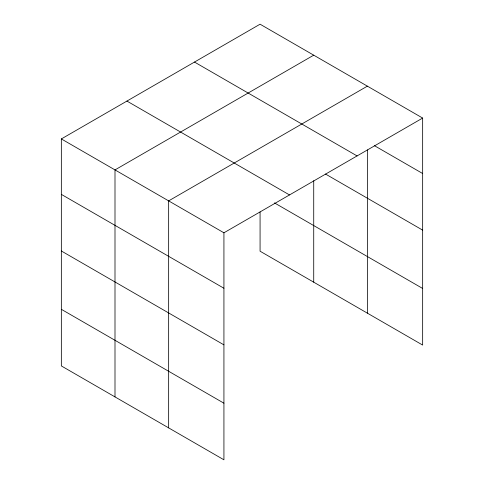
<?xml version="1.0" encoding="UTF-8"?>
<svg xmlns="http://www.w3.org/2000/svg" width="484" height="484" viewBox="0 0 484 484"><rect width="100%" height="100%" fill="white"/><g stroke="black" fill="none" stroke-linecap="round" stroke-linejoin="round"><path stroke-width="0.73" d="M61.347 138.932L223.929 232.798L223.929 459.8L61.347 365.934L61.347 138.932L260.071 24.2L422.653 118.066L422.653 345.068L260.071 251.202L260.071 211.95M313.723 55.176L114.998 169.908L114.998 396.91M367.374 86.152L168.65 200.884L168.65 427.886M223.929 232.798L422.653 118.066M374.531 145.732L422.653 173.514M194.489 62.061L357.077 155.933M325.502 174.034L422.653 230.13M126.923 101.071L289.511 194.937M274.464 202.899L422.653 288.458M61.347 194.38L223.929 288.246M61.347 250.99L223.929 344.862M61.347 309.318L223.929 403.19M367.374 149.901L367.374 313.154M313.723 180.695L313.723 282.178"/></g></svg>
